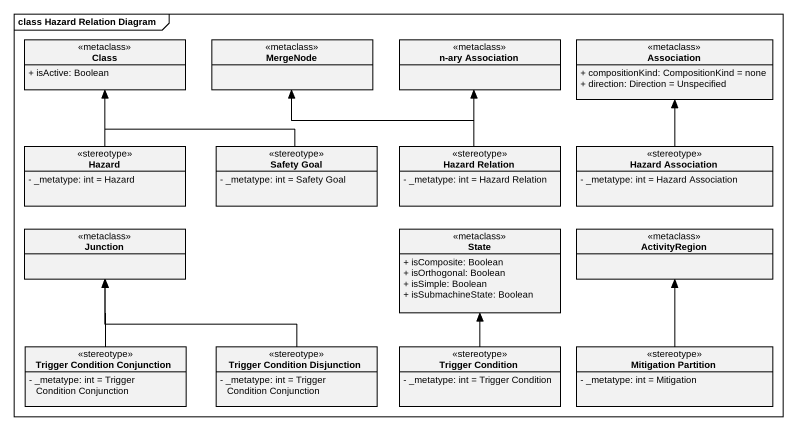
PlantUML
@startuml
mainframe class Hazard Relation Diagram
hide circle
hide empty members
skinparam classAttributeIconSize 0
class "Class" as Class_ <<metaclass>> {
  + isActive: Boolean
}
class MergeNode <<metaclass>>
class "n-ary Association" as n_ary_Association <<metaclass>>
class Association <<metaclass>> {
  + compositionKind: CompositionKind = none
  + direction: Direction = Unspecified
}
class Hazard <<stereotype>> {
  - _metatype: int = Hazard
}
class "Safety Goal" as Safety_Goal <<stereotype>> {
  - _metatype: int = Safety Goal
}
class "Hazard Relation" as Hazard_Relation <<stereotype>> {
  - _metatype: int = Hazard Relation
}
class "Hazard Association" as Hazard_Association <<stereotype>> {
  - _metatype: int = Hazard Association
}
class Junction <<metaclass>>
class "State" as State_ <<metaclass>> {
  + isComposite: Boolean
  + isOrthogonal: Boolean
  + isSimple: Boolean
  + isSubmachineState: Boolean
}
class ActivityRegion <<metaclass>>
class "Trigger Condition Conjunction" as Trigger_Condition <<stereotype>> {
  - _metatype: int = Trigger Condition Conjunction
}
class "Trigger Condition Disjunction" as Trigger_Condition_2 <<stereotype>> {
  - _metatype: int = Trigger Condition Conjunction
}
class "Trigger Condition" as Trigger_Condition_3 <<stereotype>> {
  - _metatype: int = Trigger Condition
}
class "Mitigation Partition" as Mitigation_Partition <<stereotype>> {
  - _metatype: int = Mitigation
}
Hazard -up-> Class_
Safety_Goal -left-> Class_
Hazard_Relation -left-> MergeNode
Hazard_Relation -up-> n_ary_Association
Hazard_Association -up-> Association
Trigger_Condition -up-> Junction
Trigger_Condition_2 -up-> Junction
Trigger_Condition_3 -up-> State_
Mitigation_Partition -up-> ActivityRegion
@enduml
